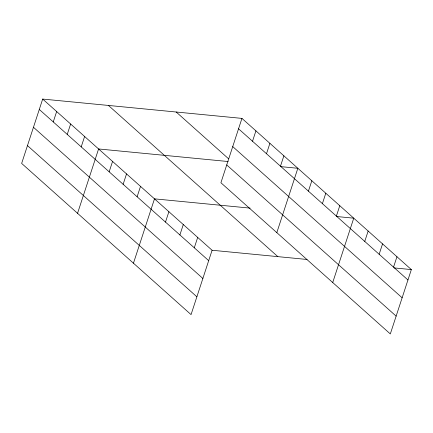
<?xml version="1.0" encoding="UTF-8"?>
<svg xmlns="http://www.w3.org/2000/svg" width="433" height="433" viewBox="0 0 433 433"><rect width="100%" height="100%" fill="white"/><g stroke="black" fill="none" stroke-linecap="round" stroke-linejoin="round"><path stroke-width="0.65" d="M42.683 99.065L21.65 163.414L191.056 314.607L212.089 250.258L42.683 99.065L241.944 118.393L411.35 269.586L390.317 333.935L220.911 182.742L241.944 118.393M53.259 121.938L56.658 111.541M67.234 134.409L70.633 124.011M81.215 146.884L84.608 136.487M77.556 213.307L98.589 148.957L228.104 161.525M109.165 171.831L112.564 161.433M123.14 184.301L126.539 173.904M137.115 196.777L140.514 186.379M133.456 263.199L154.489 198.85L250.139 208.127M165.493 222.097L168.892 211.705M179.89 234.951L183.289 224.554M194.293 247.8L197.692 237.403M252.52 141.266L255.919 130.869M266.495 153.737L269.894 143.339M280.476 166.212L283.869 155.815M276.817 232.635L297.85 168.285L280.579 166.613M308.426 191.159L311.825 180.761M322.401 203.629L325.8 193.232M336.376 216.105L339.775 205.707M332.717 282.527L353.75 218.178L336.484 216.505M364.754 241.425L368.153 231.033M379.151 254.279L382.55 243.882M393.554 267.129L396.953 256.731M212.089 250.258L307.073 259.47M394.079 267.908L411.35 269.586M238.545 128.79L407.951 279.978M232.727 146.598L402.133 297.785M176.188 112.017L228.597 158.792M226.73 164.941L396.135 316.128M108.439 105.446L277.845 256.634M39.284 109.462L208.69 260.65M33.465 127.27L202.871 278.457M27.468 145.612L196.874 296.8"/></g></svg>
